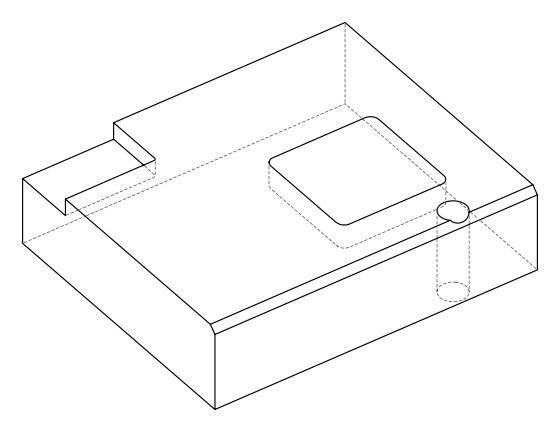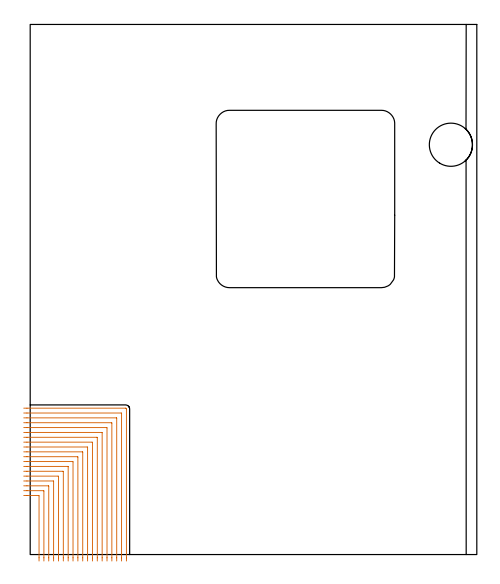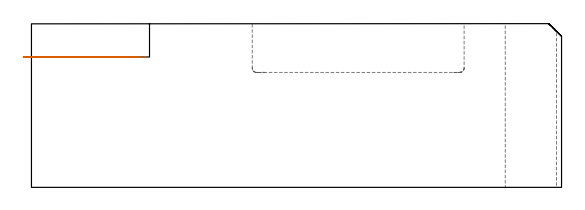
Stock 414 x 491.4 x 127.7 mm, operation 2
(PLAN: 4 operations, 3 tool changes, 177.1 min)
(1 AREA_MILL | FG_CHAMFER_SURFACE | UGT0205_001 | 15.78 min | 23596 mm3)
(2 MILL_CORNER_NOTCH_RECTANGULAR | CORNER_NOTCH_RECTANGULAR | NXT0201_008 | Follow Part, ap 1.5, ae 75% | 121.42 min | 331168 mm3)
(3 MILL_RECTANGULAR_POCKET | POCKET_RECTANGULAR_STRAIGHT | UGT0201_095 | Follow Part, ap 5, ae 75% | 39.35 min | 1024746 mm3)
(4 INDEXABLE_INSERT_DRILL_THROUGH_HOLE_FROM_SOLID | STEP1HOLE | NXT0302_035 | 0.53 min | 160127 mm3)
(TOOL UGT0205_001 | Chamfer Mill 20 x 3 x 45 deg. | D20 FL50 Z2)
(TOOL NXT0201_008 | ENDMILL 6mm [2P460-0600-NA 1630] | D6 FL26 Z6)
(TOOL UGT0201_095 | End mill 20 mm | D20 R3 FL38 Z4)
(TOOL NXT0302_035 | Index. Insert Drill 40mm [880-D4000L40-05] | D40 PA176 FL200 Z2)
(OP 2 MILL_CORNER_NOTCH_RECTANGULAR, part 2 of 2)
G0 Z137.7
X8.2 Y-6.
Z101.8
G1 Y-3.
Y54.406 F500.
G3 X7.906 Y54.7 R0.3
G1 X-3.
X-6. F250.
G0 Z137.7
X12.7 Y-6.
Z101.8
G1 Y-3.
Y58.906 F500.
G3 X12.406 Y59.2 R0.3
G1 X-3.
X-6. F250.
G0 Z137.7
X17.2 Y-6.
Z101.8
G1 Y-3.
Y63.405 F500.
G3 X16.905 Y63.7 R0.3
G1 X-3.
X-6. F250.
G0 Z137.7
X21.7 Y-6.
Z101.8
G1 Y-3.
Y67.905 F500.
G3 X21.405 Y68.2 R0.3
G1 X-3.
X-6. F250.
G0 Z137.7
X26.2 Y-6.
Z101.8
G1 Y-3.
Y72.405 F500.
G3 X25.905 Y72.7 R0.3
G1 X-3.
X-6. F250.
G0 Z137.7
X30.7 Y-6.
Z101.8
G1 Y-3.
Y76.905 F500.
G3 X30.405 Y77.2 R0.3
G1 X-3.
X-6. F250.
G0 Z137.7
X35.2 Y-6.
Z101.8
G1 Y-3.
Y81.405 F500.
G3 X34.905 Y81.7 R0.3
G1 X-3.
X-6. F250.
G0 Z137.7
X39.7 Y-6.
Z101.8
G1 Y-3.
Y85.905 F500.
G3 X39.405 Y86.2 R0.3
G1 X-3.
X-6. F250.
G0 Z137.7
X44.2 Y-6.
Z101.8
G1 Y-3.
Y90.404 F500.
G3 X43.904 Y90.7 R0.3
G1 X-3.
X-6. F250.
G0 Z137.7
X48.7 Y-6.
Z101.8
G1 Y-3.
Y94.904 F500.
G3 X48.404 Y95.2 R0.3
G1 X-3.
X-6. F250.
G0 Z137.7
X53.2 Y-6.
Z101.8
G1 Y-3.
Y99.404 F500.
G3 X52.904 Y99.7 R0.3
G1 X-3.
X-6. F250.
G0 Z137.7
X57.7 Y-6.
Z101.8
G1 Y-3.
Y103.904 F500.
G3 X57.404 Y104.2 R0.3
G1 X-3.
X-6. F250.
G0 Z137.7
X62.2 Y-6.
Z101.8
G1 Y-3.
Y108.404 F500.
G3 X61.904 Y108.7 R0.3
G1 X-3.
X-6. F250.
G0 Z137.7
X66.7 Y-6.
Z101.8
G1 Y-3.
Y112.903 F500.
G3 X66.403 Y113.2 R0.3
G1 X-3.
X-6. F250.
G0 Z137.7
X71.2 Y-6.
Z101.8
G1 Y-3.
Y117.403 F500.
G3 X70.903 Y117.7 R0.3
G1 X-3.
X-6. F250.
G0 Z137.7
X75.7 Y-6.
Z101.8
G1 Y-3.
Y121.903 F500.
G3 X75.403 Y122.2 R0.3
G1 X-3.
X-6. F250.
G0 Z137.7
X80.2 Y-6.
Z101.8
G1 Y-3.
Y126.403 F500.
G3 X79.903 Y126.7 R0.3
G1 X-3.
X-6. F250.
G0 Z137.7
X84.7 Y-6.
Z101.8
G1 Y-3.
Y130.903 F500.
G3 X84.403 Y131.2 R0.3
G1 X-3.
X-6. F250.
G0 Z137.7
X89.2 Y-6.
Z101.8
G1 Y-3.
Y134.9 F500.
G3 X88.4 Y135.7 R0.8
G1 X-3.
X-6. F250.
G0 Z137.7
M5
M2
